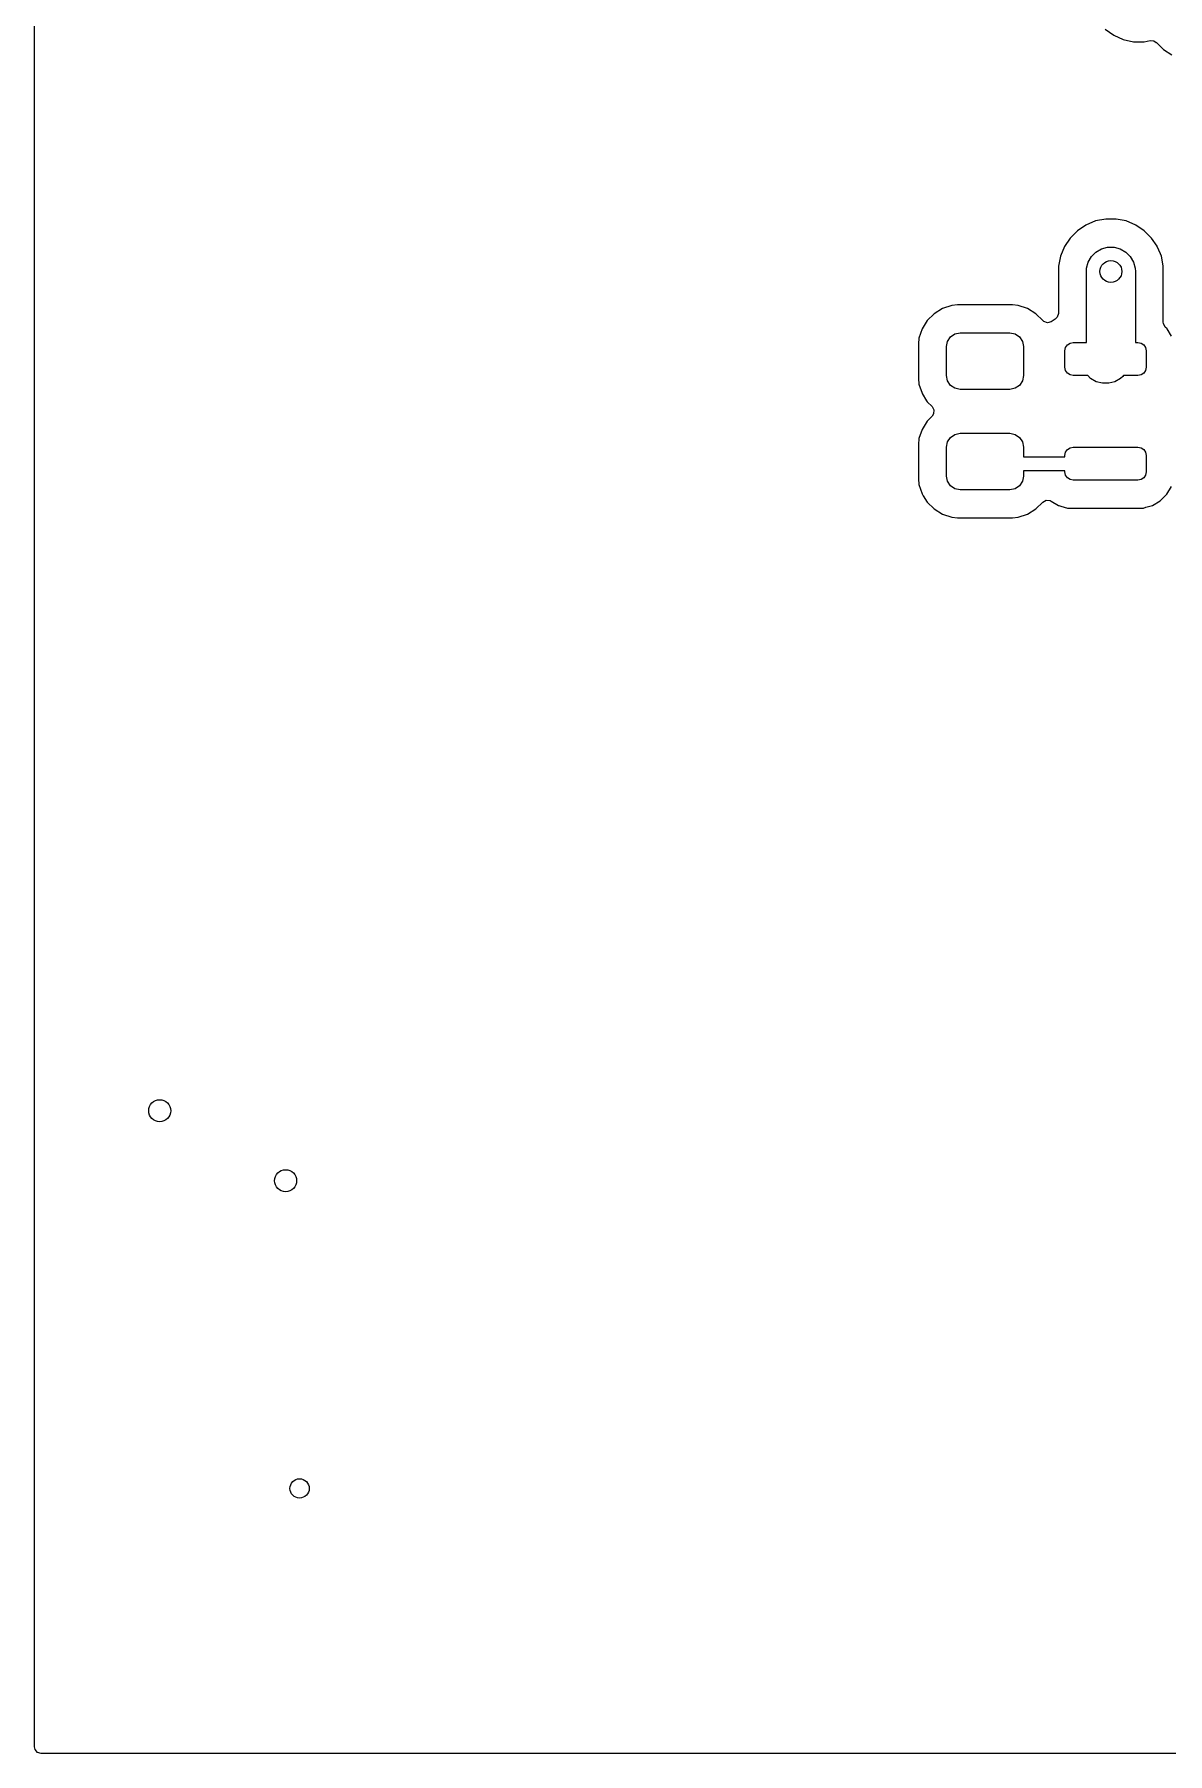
# Model space of a CAD drawing. Extents: x -2.18 to 1.8, y 0.44 to 2.81.
# Drawn here: x -2.18 to -1.369, y 0.435 to 1.665 of the extents above; entities that cross this region are included whole.
import ezdxf

# ---------------------------------------------------------------- set-up
doc = ezdxf.new("R2010")
doc.units = 0
doc.header["$MEASUREMENT"] = 0
doc.layers.add('BLACK', color=7, linetype='CONTINUOUS')

msp = doc.modelspace()

# ---------------------------------------------------------------- linework, layer by layer
at = {"layer": 'BLACK', "linetype": 'CONTINUOUS'}
for p, q in [((-2.1796, 1.3083), (-2.1796, 2.1788)), ((-1.4141, 1.6683), (-1.408, 1.6639)), ((-1.408, 1.6639), (-1.4011, 1.6608)), ((-1.4011, 1.6608), (-1.3938, 1.6592)), ((-1.3862, 1.6592), (-1.382, 1.6601)), ((-1.382, 1.6601), (-1.3792, 1.6599)), ((-1.3792, 1.6599), (-1.3775, 1.6588)), ((-1.3938, 1.6592), (-1.3862, 1.6592)), ((-1.3775, 1.6588), (-1.3773, 1.6586)), ((-1.3773, 1.6586), (-1.3724, 1.6537)), ((-1.3724, 1.6537), (-1.3665, 1.65)), ((-1.4339, 1.5241), (-1.4391, 1.5189)), ((-1.4278, 1.5282), (-1.4339, 1.5241)), ((-1.4339, 1.5241), (-1.4339, 1.5241)), ((-1.4209, 1.5311), (-1.4278, 1.5282)), ((-1.4278, 1.5282), (-1.4278, 1.5282)), ((-1.4137, 1.5325), (-1.4209, 1.5311)), ((-1.4209, 1.5311), (-1.4209, 1.5311)), ((-1.4063, 1.5325), (-1.4137, 1.5325)), ((-1.4137, 1.5325), (-1.4137, 1.5325)), ((-1.3991, 1.5311), (-1.4063, 1.5325)), ((-1.4063, 1.5325), (-1.4063, 1.5325)), ((-1.3922, 1.5282), (-1.3991, 1.5311)), ((-1.3991, 1.5311), (-1.3991, 1.5311)), ((-1.3861, 1.5241), (-1.3922, 1.5282)), ((-1.3922, 1.5282), (-1.3922, 1.5282)), ((-1.3809, 1.5189), (-1.3861, 1.5241)), ((-1.3861, 1.5241), (-1.3861, 1.5241)), ((-1.4432, 1.5128), (-1.4461, 1.5059)), ((-1.4391, 1.5189), (-1.4432, 1.5128)), ((-1.4432, 1.5128), (-1.4432, 1.5128)), ((-1.4391, 1.5189), (-1.4391, 1.5189)), ((-1.4167, 1.5112), (-1.4123, 1.5124)), ((-1.4123, 1.5124), (-1.4077, 1.5124)), ((-1.4077, 1.5124), (-1.4033, 1.5112)), ((-1.3769, 1.513), (-1.3809, 1.5189)), ((-1.3809, 1.5189), (-1.3809, 1.5189)), ((-1.3768, 1.5128), (-1.3769, 1.513)), ((-1.3746, 1.5075), (-1.3768, 1.5128)), ((-1.3768, 1.5128), (-1.3768, 1.5128)), ((-1.4461, 1.5059), (-1.4475, 1.4987)), ((-1.4461, 1.5059), (-1.4461, 1.5059)), ((-1.4274, 1.4973), (-1.4262, 1.5017)), ((-1.4262, 1.5017), (-1.4239, 1.5057)), ((-1.4239, 1.5057), (-1.4207, 1.5089)), ((-1.4207, 1.5089), (-1.4167, 1.5112)), ((-1.4033, 1.5112), (-1.3993, 1.5089)), ((-1.3993, 1.5089), (-1.3961, 1.5057)), ((-1.3961, 1.5057), (-1.3938, 1.5017)), ((-1.3938, 1.5017), (-1.3926, 1.4973)), ((-1.3739, 1.5059), (-1.3746, 1.5075)), ((-1.3728, 1.5004), (-1.3739, 1.5059)), ((-1.3725, 1.4987), (-1.3728, 1.5004)), ((-1.4475, 1.4987), (-1.4475, 1.465)), ((-1.4275, 1.495), (-1.4274, 1.4973)), ((-1.4275, 1.4442), (-1.4275, 1.495)), ((-1.3926, 1.4973), (-1.3925, 1.495)), ((-1.3925, 1.495), (-1.3925, 1.4442)), ((-1.3725, 1.4588), (-1.3725, 1.4987)), ((-1.3725, 1.4987), (-1.3725, 1.4987)), ((-1.5364, 1.4648), (-1.5413, 1.4599)), ((-1.5304, 1.4685), (-1.5364, 1.4648)), ((-1.5238, 1.4707), (-1.5304, 1.4685)), ((-1.5304, 1.4685), (-1.5304, 1.4685)), ((-1.5197, 1.4711), (-1.5238, 1.4707)), ((-1.4803, 1.4711), (-1.5197, 1.4711)), ((-1.5197, 1.4711), (-1.5197, 1.4711)), ((-1.4762, 1.4707), (-1.4803, 1.4711)), ((-1.4696, 1.4685), (-1.4762, 1.4707)), ((-1.4636, 1.4648), (-1.4696, 1.4685)), ((-1.4696, 1.4685), (-1.4696, 1.4685)), ((-1.4586, 1.4599), (-1.4636, 1.4648)), ((-1.4636, 1.4648), (-1.4636, 1.4648)), ((-1.4475, 1.465), (-1.4483, 1.4623)), ((-1.545, 1.454), (-1.5472, 1.4473)), ((-1.5413, 1.4599), (-1.545, 1.454)), ((-1.545, 1.454), (-1.545, 1.454)), ((-1.5247, 1.4482), (-1.5215, 1.4504)), ((-1.5215, 1.4504), (-1.5177, 1.4511)), ((-1.5177, 1.4511), (-1.4823, 1.4511)), ((-1.4823, 1.4511), (-1.4785, 1.4504)), ((-1.4785, 1.4504), (-1.4753, 1.4482)), ((-1.458, 1.4593), (-1.4586, 1.4599)), ((-1.4554, 1.4584), (-1.458, 1.4593)), ((-1.4527, 1.4591), (-1.4554, 1.4584)), ((-1.4499, 1.4608), (-1.4527, 1.4591)), ((-1.4483, 1.4623), (-1.4499, 1.4608)), ((-1.3724, 1.4577), (-1.3725, 1.4588)), ((-1.3711, 1.4553), (-1.3724, 1.4577)), ((-1.37, 1.4543), (-1.3711, 1.4553)), ((-1.3698, 1.454), (-1.37, 1.4543)), ((-1.37, 1.4543), (-1.37, 1.4543)), ((-1.3667, 1.4487), (-1.3698, 1.454)), ((-1.5472, 1.4473), (-1.5476, 1.4433)), ((-1.5476, 1.4433), (-1.5476, 1.4186)), ((-1.5276, 1.4413), (-1.5268, 1.445)), ((-1.5276, 1.4206), (-1.5276, 1.4413)), ((-1.5268, 1.445), (-1.5247, 1.4482)), ((-1.4753, 1.4482), (-1.4732, 1.445)), ((-1.4732, 1.445), (-1.4724, 1.4413)), ((-1.4724, 1.4413), (-1.4724, 1.4206)), ((-1.4429, 1.4383), (-1.4424, 1.4406)), ((-1.4429, 1.4265), (-1.4429, 1.4383)), ((-1.4424, 1.4406), (-1.4411, 1.4425)), ((-1.4411, 1.4425), (-1.4392, 1.4438)), ((-1.4392, 1.4438), (-1.4369, 1.4442)), ((-1.4369, 1.4442), (-1.4275, 1.4442)), ((-1.3925, 1.4442), (-1.3907, 1.4442)), ((-1.3907, 1.4442), (-1.3884, 1.4438)), ((-1.3884, 1.4438), (-1.3865, 1.4425)), ((-1.3865, 1.4425), (-1.3852, 1.4406)), ((-1.3852, 1.4406), (-1.3848, 1.4383)), ((-1.3848, 1.4383), (-1.3848, 1.4265)), ((-1.4424, 1.4242), (-1.4429, 1.4265)), ((-1.3848, 1.4265), (-1.3852, 1.4242)), ((-1.5476, 1.4186), (-1.5476, 1.4186)), ((-1.5476, 1.4186), (-1.5472, 1.4145)), ((-1.5472, 1.4145), (-1.545, 1.4079)), ((-1.5268, 1.4168), (-1.5276, 1.4206)), ((-1.5247, 1.4136), (-1.5268, 1.4168)), ((-1.5215, 1.4115), (-1.5247, 1.4136)), ((-1.4753, 1.4136), (-1.4785, 1.4115)), ((-1.4732, 1.4168), (-1.4753, 1.4136)), ((-1.4724, 1.4206), (-1.4732, 1.4168)), ((-1.4411, 1.4223), (-1.4424, 1.4242)), ((-1.4392, 1.421), (-1.4411, 1.4223)), ((-1.4369, 1.4206), (-1.4392, 1.421)), ((-1.4265, 1.4206), (-1.4369, 1.4206)), ((-1.4245, 1.4185), (-1.4265, 1.4206)), ((-1.4205, 1.4162), (-1.4245, 1.4185)), ((-1.4161, 1.4151), (-1.4205, 1.4162)), ((-1.4115, 1.4151), (-1.4161, 1.4151)), ((-1.4071, 1.4162), (-1.4115, 1.4151)), ((-1.4032, 1.4185), (-1.4071, 1.4162)), ((-1.4014, 1.42), (-1.4032, 1.4185)), ((-1.4009, 1.4206), (-1.4014, 1.42)), ((-1.3907, 1.4206), (-1.4009, 1.4206)), ((-1.3884, 1.421), (-1.3907, 1.4206)), ((-1.3865, 1.4223), (-1.3884, 1.421)), ((-1.3852, 1.4242), (-1.3865, 1.4223)), ((-1.545, 1.4079), (-1.545, 1.4079)), ((-1.545, 1.4079), (-1.5449, 1.4077)), ((-1.5449, 1.4077), (-1.5417, 1.4025)), ((-1.5417, 1.4025), (-1.5413, 1.4019)), ((-1.5413, 1.4019), (-1.5378, 1.3985)), ((-1.5177, 1.4107), (-1.5215, 1.4115)), ((-1.4823, 1.4107), (-1.5177, 1.4107)), ((-1.4785, 1.4115), (-1.4823, 1.4107)), ((-1.5378, 1.3915), (-1.5413, 1.3881)), ((-1.5378, 1.3985), (-1.5365, 1.396)), ((-1.5367, 1.3933), (-1.5378, 1.3915)), ((-1.5365, 1.396), (-1.5367, 1.3933)), ((-1.545, 1.3821), (-1.5472, 1.3755)), ((-1.5413, 1.3881), (-1.545, 1.3821)), ((-1.545, 1.3821), (-1.545, 1.3821)), ((-1.5247, 1.3764), (-1.5215, 1.3785)), ((-1.5215, 1.3785), (-1.5177, 1.3793)), ((-1.5177, 1.3793), (-1.4823, 1.3793)), ((-1.4823, 1.3793), (-1.4785, 1.3785)), ((-1.4785, 1.3785), (-1.4753, 1.3764)), ((-1.5472, 1.3755), (-1.5476, 1.3714)), ((-1.5476, 1.3714), (-1.5476, 1.3467)), ((-1.5276, 1.3694), (-1.5268, 1.3732)), ((-1.5276, 1.3487), (-1.5276, 1.3694)), ((-1.5268, 1.3732), (-1.5247, 1.3764)), ((-1.4753, 1.3764), (-1.4732, 1.3732)), ((-1.4732, 1.3732), (-1.4724, 1.3694)), ((-1.4724, 1.3694), (-1.4724, 1.3624)), ((-1.4429, 1.3635), (-1.4424, 1.3658)), ((-1.4424, 1.3658), (-1.4411, 1.3677)), ((-1.4411, 1.3677), (-1.4392, 1.369)), ((-1.4392, 1.369), (-1.4369, 1.3694)), ((-1.4369, 1.3694), (-1.3907, 1.3694)), ((-1.3907, 1.3694), (-1.3884, 1.369)), ((-1.3884, 1.369), (-1.3865, 1.3677)), ((-1.3865, 1.3677), (-1.3852, 1.3658)), ((-1.3852, 1.3658), (-1.3848, 1.3635)), ((-1.4724, 1.3624), (-1.4429, 1.3624)), ((-1.4429, 1.3526), (-1.4724, 1.3526)), ((-1.4724, 1.3526), (-1.4724, 1.3487)), ((-1.4429, 1.3624), (-1.4429, 1.3635)), ((-1.4429, 1.3517), (-1.4429, 1.3526)), ((-1.3848, 1.3635), (-1.3848, 1.3517)), ((-1.5476, 1.3467), (-1.5476, 1.3467)), ((-1.5476, 1.3467), (-1.5472, 1.3427)), ((-1.5472, 1.3427), (-1.545, 1.336)), ((-1.5268, 1.345), (-1.5276, 1.3487)), ((-1.5247, 1.3418), (-1.5268, 1.345)), ((-1.5215, 1.3396), (-1.5247, 1.3418)), ((-1.4753, 1.3418), (-1.4785, 1.3396)), ((-1.4732, 1.345), (-1.4753, 1.3418)), ((-1.4724, 1.3487), (-1.4732, 1.345)), ((-1.4424, 1.3494), (-1.4429, 1.3517)), ((-1.4411, 1.3475), (-1.4424, 1.3494)), ((-1.4392, 1.3462), (-1.4411, 1.3475)), ((-1.4369, 1.3458), (-1.4392, 1.3462)), ((-1.3907, 1.3458), (-1.4369, 1.3458)), ((-1.3884, 1.3462), (-1.3907, 1.3458)), ((-1.3865, 1.3475), (-1.3884, 1.3462)), ((-1.3852, 1.3494), (-1.3865, 1.3475)), ((-1.3848, 1.3517), (-1.3852, 1.3494)), ((-1.37, 1.3357), (-1.3667, 1.3413)), ((-1.545, 1.336), (-1.545, 1.336)), ((-1.545, 1.336), (-1.5441, 1.3347)), ((-1.5441, 1.3347), (-1.5413, 1.3301)), ((-1.5413, 1.3301), (-1.5364, 1.3252)), ((-1.5177, 1.3389), (-1.5215, 1.3396)), ((-1.4823, 1.3389), (-1.5177, 1.3389)), ((-1.4785, 1.3396), (-1.4823, 1.3389)), ((-1.4636, 1.3252), (-1.4587, 1.3301)), ((-1.4587, 1.3301), (-1.4587, 1.3301)), ((-1.4587, 1.3301), (-1.4586, 1.3301)), ((-1.4586, 1.3301), (-1.4562, 1.3315)), ((-1.4562, 1.3315), (-1.4535, 1.3313)), ((-1.4535, 1.3313), (-1.4527, 1.3309)), ((-1.4527, 1.3309), (-1.4475, 1.3278)), ((-1.4475, 1.3278), (-1.4473, 1.3277)), ((-1.4473, 1.3277), (-1.4457, 1.3272)), ((-1.3849, 1.3264), (-1.3803, 1.3277)), ((-1.3803, 1.3277), (-1.3747, 1.331)), ((-1.3747, 1.331), (-1.37, 1.3357)), ((-1.5364, 1.3252), (-1.5304, 1.3215)), ((-1.5304, 1.3215), (-1.5238, 1.3193)), ((-1.5238, 1.3193), (-1.5197, 1.3189)), ((-1.5197, 1.3189), (-1.4803, 1.3189)), ((-1.4803, 1.3189), (-1.4762, 1.3193)), ((-1.4762, 1.3193), (-1.4696, 1.3215)), ((-1.4696, 1.3215), (-1.4636, 1.3252)), ((-1.4457, 1.3272), (-1.441, 1.3259)), ((-1.441, 1.3259), (-1.441, 1.3259)), ((-1.441, 1.3259), (-1.441, 1.3259)), ((-1.441, 1.3259), (-1.4396, 1.3258)), ((-1.4396, 1.3258), (-1.4396, 1.3258)), ((-1.4396, 1.3258), (-1.3881, 1.3258)), ((-1.3881, 1.3258), (-1.3866, 1.3259)), ((-1.3881, 1.3258), (-1.3881, 1.3258)), ((-1.3866, 1.3259), (-1.3849, 1.3264)), ((-1.3866, 1.3259), (-1.3866, 1.3259)), ((-1.3866, 1.3259), (-1.3866, 1.3259)), ((-2.1796, 1.0048), (-2.1796, 1.3083)), ((-2.1796, 0.4403), (-2.1796, 1.0048)), ((-2.1791, 0.4383), (-2.1796, 0.4403)), ((-2.1773, 0.4362), (-2.1791, 0.4383)), ((-2.1747, 0.4354), (-2.1773, 0.4362)), ((1.7947, 0.4354), (-2.1747, 0.4354))]:
    msp.add_line(p, q, dxfattribs=at)
at = {"layer": 'BLACK'}
for centre, radius in [((-1.41, 1.495), 0.00787), ((-2.09, 0.895), 0.00787), ((-2, 0.845), 0.00787), ((-1.99, 0.625), 0.00689)]:
    msp.add_circle(centre, radius, dxfattribs=at)

doc.saveas('drawing.dxf')
